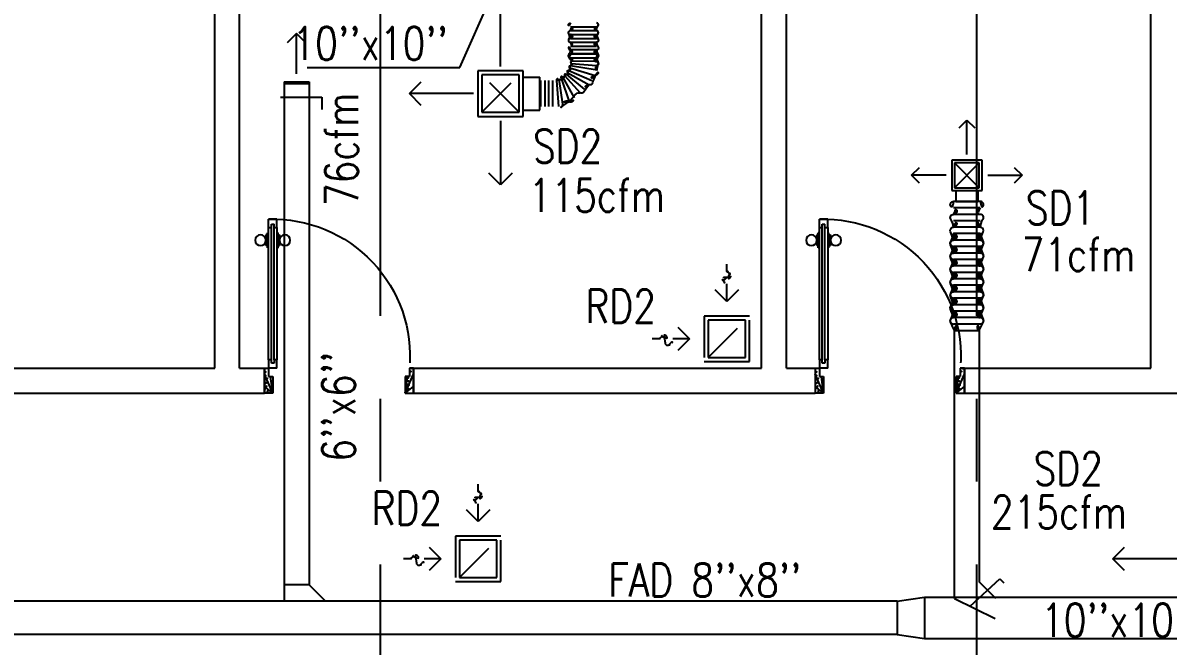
# Model space of a CAD drawing. Extents: x 417866029 to 417866302, y 43498040 to 43498122.
# Drawn here: x 417866052.58 to 417866059.49, y 43498085.83 to 43498089.59 of the extents above; entities that cross this region are included whole.
import ezdxf

# ---------------------------------------------------------------- set-up
doc = ezdxf.new("R2010")
doc.units = 0
doc.header["$MEASUREMENT"] = 0
doc.linetypes.add('CENTERX2', pattern=[4, 2.5, -0.5, 0.5, -0.5])
doc.linetypes.add('HIDDEN', pattern=[0.375, 0.25, -0.125])
for name, color, linetype in [('AXES', 11, 'CENTERX2'), ('DOOR', 9, 'CONTINUOUS'), ('DUCT', 6, 'CONTINUOUS'), ('M-AC-FLEX', 7, 'CONTINUOUS'), ('M-EGU.', 2, 'CONTINUOUS'), ('M-TEXT', 2, 'CONTINUOUS'), ('WALL', 9, 'CONTINUOUS')]:
    doc.layers.add(name, color=color, linetype=linetype)
doc.styles.add('ROMANS', font='ROMANS.shx', dxfattribs={"width": 0.6})

# ---------------------------------------------------------------- blocks, each defined once
blk = doc.blocks.new('DOOR90')
at = {"layer": 'DOOR', "color": 7, "linetype": 'ByBlock'}
for p, q in [((-150, 0), (0, 0)), ((-150, 0), (-150, -25)), ((0, -50), (-113.7, 0)), ((0, -50), (-40.1, 0)), ((0, -50), (0, 0)), ((-1000, -25), (-1050, -25)), ((-1050, -75), (-1050, -25)), ((-1050, -25), (-1050, -75)), ((-1000, -42), (-1020, -42)), ((-1020, -42), (-1020, -58)), ((-1000, -58), (-1020, -58)), ((-1000, -25), (-1000, -42)), ((-1000, -58), (-1000, -75)), ((-877.6, -17.8), (-967.6, -17.8)), ((-967.6, -25), (-967.6, -17.8)), ((-955, -8.8), (-890.2, -8.8)), ((-955, -17.8), (-955, -8.8)), ((-955, -17.8), (-890.2, -17.8)), ((-890.2, -17.8), (-890.2, -8.8)), ((-877.6, -25), (-877.6, -17.8)), ((-200, -25), (-150, -25)), ((-200, -42), (-200, -25)), ((-180, -42), (-200, -42)), ((-200, -58), (-180, -58)), ((-200, -75), (-200, -58)), ((-180, -58), (-180, -42)), ((-150, -25), (-100, -25)), ((-150, -75), (-150, -25)), ((-100, -25), (-100, -50)), ((0, -50), (-100, -36.6)), ((-100, -50), (0, -50)), ((-1000, -75), (-1050, -75)), ((-967.6, -75), (-967.6, -82.2)), ((-877.6, -82.2), (-967.6, -82.2)), ((-955, -82.2), (-890.2, -82.2)), ((-955, -82.2), (-955, -91.2)), ((-955, -91.2), (-890.2, -91.2)), ((-890.2, -82.2), (-890.2, -91.2)), ((-877.6, -75), (-877.6, -82.2)), ((-150, -75), (-200, -75)), ((-150, -875), (-100, -875)), ((-150, -900), (-150, -875)), ((0, -850), (-113.7, -900)), ((-100, -875), (-100, -850)), ((0, -850), (-100, -863.4)), ((-100, -850), (0, -850)), ((0, -850), (-40.1, -900)), ((0, -850), (0, -900)), ((-150, -900), (0, -900)), ((0, -900), (-150, -900))]:
    blk.add_line(p, q, dxfattribs=at)
at = {"layer": 'DOOR', "linetype": 'ByBlock'}
for p, q in [((-200, -25), (-1000, -25)), ((-200, -42), (-1000, -42)), ((-200, -58), (-1000, -58)), ((-1000, -75), (-200, -75))]:
    blk.add_line(p, q, dxfattribs=at)
at = {"layer": 'DOOR', "color": 7, "linetype": 'ByBlock'}
for centre in [(-922.6, 23.5), (-922.6, -123.5)]:
    blk.add_circle(centre, 32.4, dxfattribs=at)
for centre, radius, start, end in [((0, -50), 154.4, 161.10529, 166.28577), ((0, -50), 94.4, 148.01819, 180), ((0, -50), 134.4, 158.15985, 169.28002), ((0, -50), 114.4, 154.08384, 167.37743), ((0, -50), 74.4, 137.77643, 180), ((0, -50), 54.4, 113.20738, 180), ((0, -50), 34.4, 90, 180), ((0, -50), 14.4, 90, 180), ((0, -850), 154.4, 193.71423, 198.89471), ((0, -850), 134.4, 190.71998, 201.84015), ((0, -850), 94.4, 180, 211.98181), ((0, -850), 74.4, 180, 222.22357), ((0, -850), 54.4, 180, 246.79262), ((0, -850), 34.4, 180, 270), ((0, -850), 14.4, 180, 270)]:
    blk.add_arc(centre, radius, start, end, dxfattribs=at)
at = {"layer": 'DOOR', "linetype": 'HIDDEN', "ltscale": 0.5}
blk.add_arc((-222.2, -50), 828.2, 178.27012, 275.00304, dxfattribs=at)

msp = doc.modelspace()

# ---------------------------------------------------------------- linework, layer by layer
at = {"layer": 'AXES'}
for p, q in [((417866054.7337, 43498039.8221), (417866054.7337, 43498118.2996)), ((417866058.3337, 43498039.8221), (417866058.3337, 43498118.2996))]:
    msp.add_line(p, q, dxfattribs=at)
at = {"layer": 'DUCT', "color": 4, "linetype": 'ByBlock'}
for p, q in [((417866055.2135, 43498089.3226), (417866055.5328, 43498090.0427)), ((417866054.292, 43498089.3226), (417866055.2135, 43498089.3226))]:
    msp.add_line(p, q, dxfattribs=at)
at = {"layer": 'DUCT', "linetype": 'ByBlock'}
for p, q in [((417866054.1528, 43498089.2345), (417866054.1528, 43498086.0996)), ((417866054.1528, 43498089.2345), (417866054.3028, 43498089.2345)), ((417866054.3028, 43498089.2345), (417866054.3028, 43498086.1996)), ((417866054.1528, 43498089.2259), (417866054.3028, 43498089.2259)), ((417866054.1305, 43498089.1437), (417866054.3798, 43498089.1437)), ((417866054.3798, 43498089.1437), (417866054.3798, 43498089.0689)), ((417866054.3028, 43498086.1996), (417866054.1528, 43498086.1996)), ((417866054.3028, 43498086.1996), (417866054.4027, 43498086.0996)), ((417866057.8529, 43498086.0996), (417866058.0184, 43498086.1246)), ((417866058.0184, 43498086.1246), (417866060.5229, 43498086.1246)), ((417866058.0184, 43498086.1246), (417866058.0184, 43498085.8746)), ((417866057.8529, 43498086.0996), (417866052.0837, 43498086.0996)), ((417866057.8529, 43498086.0996), (417866057.8529, 43498085.8996)), ((417866057.8529, 43498085.8996), (417866052.0837, 43498085.8996)), ((417866057.8529, 43498085.8996), (417866058.0184, 43498085.8746)), ((417866058.0184, 43498085.8746), (417866060.5229, 43498085.8746))]:
    msp.add_line(p, q, dxfattribs=at)
at = {"layer": 'DUCT'}
for p, q in [((417866058.1982, 43498087.7352), (417866058.3482, 43498087.7352)), ((417866058.1982, 43498086.117), (417866058.1982, 43498087.7352)), ((417866058.3482, 43498087.7352), (417866058.3482, 43498086.217)), ((417866058.294, 43498086.0702), (417866058.4715, 43498086.2351)), ((417866058.4482, 43498086.117), (417866058.3482, 43498086.217)), ((417866058.4715, 43498086.2351), (417866058.4973, 43498086.2118)), ((417866058.4715, 43498086.2351), (417866058.4715, 43498086.2351)), ((417866058.1982, 43498086.117), (417866058.4444, 43498085.9966))]:
    msp.add_line(p, q, dxfattribs=at)
at = {"layer": 'M-AC-FLEX', "color": 11}
for p, q in [((417866055.8804, 43498089.5679), (417866056.0374, 43498089.5679)), ((417866055.8804, 43498089.5445), (417866056.0374, 43498089.5445)), ((417866055.8804, 43498089.521), (417866056.0374, 43498089.521)), ((417866055.8804, 43498089.521), (417866056.0374, 43498089.521)), ((417866055.8804, 43498089.521), (417866056.0374, 43498089.521)), ((417866055.8804, 43498089.521), (417866056.0374, 43498089.521)), ((417866055.8804, 43498089.4975), (417866056.0374, 43498089.4975)), ((417866055.8804, 43498089.4975), (417866056.0374, 43498089.4975)), ((417866055.8804, 43498089.4975), (417866056.0374, 43498089.4975)), ((417866055.8804, 43498089.4975), (417866056.0374, 43498089.4975)), ((417866055.8804, 43498089.4741), (417866056.0374, 43498089.4741)), ((417866055.8804, 43498089.4506), (417866056.0374, 43498089.4506)), ((417866056.0376, 43498089.4276), (417866055.8806, 43498089.4276)), ((417866055.8806, 43498089.4041), (417866056.0376, 43498089.4041)), ((417866056.0376, 43498089.4041), (417866055.8806, 43498089.4041)), ((417866055.8806, 43498089.3806), (417866056.0376, 43498089.3806)), ((417866055.8718, 43498089.3046), (417866056.0097, 43498089.2438)), ((417866055.8772, 43498089.3192), (417866056.0302, 43498089.2733)), ((417866055.8802, 43498089.3338), (417866056.0415, 43498089.3068)), ((417866055.8852, 43498089.3461), (417866056.0376, 43498089.3337)), ((417866056.0376, 43498089.3572), (417866055.8873, 43498089.3592)), ((417866055.7022, 43498089.0856), (417866055.7022, 43498089.2426)), ((417866055.7253, 43498089.2428), (417866055.7253, 43498089.0858)), ((417866055.7488, 43498089.2428), (417866055.7488, 43498089.0858)), ((417866055.7722, 43498089.2428), (417866055.7722, 43498089.0858)), ((417866055.7957, 43498089.2428), (417866055.8077, 43498089.0866)), ((417866055.8112, 43498089.2505), (417866055.8333, 43498089.1006)), ((417866055.8241, 43498089.2577), (417866055.8724, 43498089.1151)), ((417866055.8334, 43498089.2657), (417866055.9027, 43498089.1393)), ((417866055.8451, 43498089.2738), (417866055.9401, 43498089.168)), ((417866055.8563, 43498089.2796), (417866055.9643, 43498089.1915)), ((417866055.8647, 43498089.2894), (417866055.9943, 43498089.2173)), ((417866058.354, 43498088.5127), (417866058.193, 43498088.5127)), ((417866058.354, 43498088.4744), (417866058.193, 43498088.4744)), ((417866058.354, 43498088.4744), (417866058.193, 43498088.4744)), ((417866058.354, 43498088.4354), (417866058.193, 43498088.4354)), ((417866058.354, 43498088.4354), (417866058.193, 43498088.4354)), ((417866058.354, 43498088.397), (417866058.193, 43498088.397)), ((417866058.354, 43498088.358), (417866058.193, 43498088.358)), ((417866058.354, 43498088.319), (417866058.193, 43498088.319)), ((417866058.354, 43498088.28), (417866058.193, 43498088.28)), ((417866058.354, 43498088.241), (417866058.193, 43498088.241)), ((417866058.354, 43498088.202), (417866058.193, 43498088.202)), ((417866058.354, 43498088.163), (417866058.193, 43498088.163)), ((417866058.354, 43498088.124), (417866058.193, 43498088.124)), ((417866058.354, 43498088.085), (417866058.193, 43498088.085)), ((417866058.354, 43498088.046), (417866058.193, 43498088.046)), ((417866058.354, 43498088.046), (417866058.193, 43498088.046)), ((417866058.354, 43498088.007), (417866058.193, 43498088.007)), ((417866058.354, 43498088.007), (417866058.193, 43498088.007)), ((417866058.354, 43498087.968), (417866058.193, 43498087.968)), ((417866058.354, 43498087.929), (417866058.193, 43498087.929)), ((417866058.354, 43498087.89), (417866058.193, 43498087.89)), ((417866058.354, 43498087.851), (417866058.193, 43498087.851)), ((417866058.354, 43498087.812), (417866058.193, 43498087.812)), ((417866058.354, 43498087.773), (417866058.193, 43498087.773))]:
    msp.add_line(p, q, dxfattribs=at)
at = {"layer": 'M-AC-FLEX'}
for points in [[(417866055.8806, 43498089.591, 0.999838), (417866055.8802, 43498089.5679)], [(417866055.8802, 43498089.591, -0.004461), (417866055.8804, 43498089.591)], [(417866056.0374, 43498089.4975, -1), (417866056.0374, 43498089.521, 1), (417866056.0374, 43498089.5445, -1), (417866056.0374, 43498089.5679, 1.018005), (417866056.0374, 43498089.591)], [(417866055.8804, 43498089.4975, 1), (417866055.8804, 43498089.521, -1), (417866055.8804, 43498089.5445, 1), (417866055.8804, 43498089.5679, -0.008922), (417866055.88, 43498089.5679, -0.008922)], [(417866055.8804, 43498089.4975, 1), (417866055.8804, 43498089.521, -0.67797), (417866055.8723, 43498089.5413, -0.67797)], [(417866055.8804, 43498089.521, -1), (417866055.8804, 43498089.4975, 1), (417866055.8804, 43498089.4741, -1), (417866055.8804, 43498089.4506, 0.008922), (417866055.88, 43498089.4506, 0.008922)], [(417866055.8804, 43498089.521, -1), (417866055.8804, 43498089.4975, 0.67797), (417866055.8723, 43498089.4773, 0.67797)], [(417866055.8804, 43498089.4975, 1), (417866055.8804, 43498089.521, -0.204245), (417866055.872, 43498089.5246, -0.204245)], [(417866055.872, 43498089.5246, 0.204245), (417866055.8804, 43498089.521)], [(417866055.8804, 43498089.4975, 1), (417866055.8804, 43498089.521, -0.204245), (417866055.872, 43498089.5246, -0.204245)], [(417866055.872, 43498089.5246, 0.204245), (417866055.8804, 43498089.521)], [(417866055.8804, 43498089.521, -1), (417866055.8804, 43498089.4975, 0.204245), (417866055.872, 43498089.4939, 0.204245)], [(417866055.8804, 43498089.521, -1), (417866055.8804, 43498089.4975, 0.204245), (417866055.872, 43498089.4939, 0.204245)], [(417866056.0374, 43498089.4975, -1), (417866056.0374, 43498089.521, 0.67797), (417866056.0455, 43498089.5413, 0.67797)], [(417866056.0374, 43498089.4975, -1), (417866056.0374, 43498089.521, 0.204245), (417866056.0459, 43498089.5246, 0.204245)], [(417866056.0374, 43498089.4975, -1), (417866056.0374, 43498089.521, 0.204245), (417866056.0459, 43498089.5246, 0.204245)], [(417866056.0374, 43498089.521, 1), (417866056.0374, 43498089.4975, -1), (417866056.0374, 43498089.4741, 1), (417866056.0374, 43498089.4506, -1.018005), (417866056.0374, 43498089.4276)], [(417866056.0374, 43498089.521, 1), (417866056.0374, 43498089.4975, -0.204245), (417866056.0459, 43498089.4939, -0.204245)], [(417866056.0374, 43498089.521, 1), (417866056.0374, 43498089.4975, -0.204245), (417866056.0459, 43498089.4939, -0.204245)], [(417866056.0374, 43498089.521, 1), (417866056.0374, 43498089.4975, -0.67797), (417866056.0455, 43498089.4773, -0.67797)], [(417866056.0459, 43498089.5246, -0.204245), (417866056.0374, 43498089.521)], [(417866056.0459, 43498089.5246, -0.204245), (417866056.0374, 43498089.521)], [(417866055.8806, 43498089.4276, -0.999838), (417866055.8802, 43498089.4506)], [(417866055.872, 43498089.4939, -0.204245), (417866055.8804, 43498089.4975)], [(417866055.872, 43498089.4939, -0.204245), (417866055.8804, 43498089.4975)], [(417866056.0459, 43498089.4939, 0.204245), (417866056.0374, 43498089.4975)], [(417866056.0459, 43498089.4939, 0.204245), (417866056.0374, 43498089.4975)], [(417866055.8806, 43498089.4276, -1), (417866055.8806, 43498089.4041, 1), (417866055.8806, 43498089.3806)], [(417866055.8873, 43498089.3592, 0.736653), (417866055.8806, 43498089.3806, -1), (417866055.8806, 43498089.4041)], [(417866055.8806, 43498089.4041, 1), (417866055.8806, 43498089.3806)], [(417866055.8802, 43498089.4276, 0.004461), (417866055.8804, 43498089.4276)], [(417866055.8806, 43498089.3806, -0.606794), (417866055.8902, 43498089.3622, -0.606794)], [(417866056.0376, 43498089.4041, -1), (417866056.0376, 43498089.4276)], [(417866056.0376, 43498089.4276, 1), (417866056.0376, 43498089.4041, -1), (417866056.0376, 43498089.3806)], [(417866056.0376, 43498089.3572, -1), (417866056.0376, 43498089.3806, 1), (417866056.0376, 43498089.4041)], [(417866056.0376, 43498089.3806, 1), (417866056.0376, 43498089.3572, -1), (417866056.0376, 43498089.3337)], [(417866056.0376, 43498089.3806, 0.606794), (417866056.028, 43498089.3622, 0.606794)], [(417866056.0376, 43498089.4041, -1), (417866056.0376, 43498089.3806)], [(417866056.0376, 43498089.3806, 1), (417866056.0376, 43498089.4041)], [(417866055.8647, 43498089.2894, -0.850272), (417866055.8687, 43498089.3052, 1.072461), (417866055.8756, 43498089.3201)], [(417866055.8756, 43498089.3201, -0.78893), (417866055.881, 43498089.3338, 1.030272), (417866055.8852, 43498089.3461)], [(417866055.8852, 43498089.3461, -0.635837), (417866055.8873, 43498089.3592, -0.724161)], [(417866056.0302, 43498089.2733, 0.665042), (417866056.0415, 43498089.3068)], [(417866056.0412, 43498089.3068, -0.575939), (417866056.0376, 43498089.3337, 1), (417866056.0376, 43498089.3572)], [(417866055.6962, 43498089.2323, 0.272829), (417866055.7022, 43498089.2426, -1.018005), (417866055.7253, 43498089.2426)], [(417866055.7253, 43498089.2428, 1), (417866055.7488, 43498089.2428, -1), (417866055.7722, 43498089.2428)], [(417866055.7488, 43498089.2428, -1), (417866055.7253, 43498089.2428)], [(417866055.7722, 43498089.2428, 1), (417866055.7488, 43498089.2428)], [(417866055.7722, 43498089.2428, 0.987495), (417866055.7957, 43498089.2425, 0.606794)], [(417866055.7957, 43498089.2425, -0.879519), (417866055.8112, 43498089.2505, 1.034976), (417866055.8241, 43498089.2577)], [(417866055.8241, 43498089.2577, -1.125229), (417866055.8334, 43498089.2657, 1.12511), (417866055.8444, 43498089.2751, 0.893954)], [(417866055.8444, 43498089.2751, -0.698197), (417866055.8563, 43498089.2796, 1.180405), (417866055.8647, 43498089.2894)], [(417866056.0302, 43498089.2733, 0.652763), (417866056.0097, 43498089.2438, -0.764077), (417866055.9943, 43498089.2173, 0.428567), (417866055.9643, 43498089.1915, -0.696093), (417866055.9401, 43498089.168)], [(417866055.8724, 43498089.1151, 0.604437), (417866055.9027, 43498089.1393, -0.497993), (417866055.9401, 43498089.168)], [(417866055.6962, 43498089.0958, -0.272829), (417866055.7022, 43498089.0856, 0.008922), (417866055.7022, 43498089.0852)], [(417866055.7253, 43498089.0858, -1), (417866055.7488, 43498089.0858, 1), (417866055.7722, 43498089.0858)], [(417866055.8077, 43498089.0866, 0.661578), (417866055.7722, 43498089.0858, -1), (417866055.7488, 43498089.0858)], [(417866055.8725, 43498089.1147, 0.562442), (417866055.8333, 43498089.1006, -0.803591), (417866055.8077, 43498089.0866)], [(417866055.7253, 43498089.0858, -0.999838), (417866055.7022, 43498089.0854)], [(417866055.7253, 43498089.0854, 0.004461), (417866055.7253, 43498089.0856)], [(417866058.193, 43498088.5127, 1.018005), (417866058.193, 43498088.4744)], [(417866058.354, 43498088.5127, -1.018005), (417866058.354, 43498088.4744)], [(417866058.193, 43498088.28, 1), (417866058.193, 43498088.319, -1), (417866058.193, 43498088.358, 1), (417866058.193, 43498088.397, -1.018005), (417866058.193, 43498088.4354)], [(417866058.354, 43498088.28, -1), (417866058.354, 43498088.319, 1), (417866058.354, 43498088.358, -1), (417866058.354, 43498088.397, 1.018005), (417866058.354, 43498088.4354)], [(417866058.193, 43498088.319, -1), (417866058.193, 43498088.28, 1), (417866058.193, 43498088.241)], [(417866058.193, 43498088.202, 1), (417866058.193, 43498088.241, -1), (417866058.193, 43498088.28)], [(417866058.354, 43498088.319, 1), (417866058.354, 43498088.28, -1), (417866058.354, 43498088.241)], [(417866058.354, 43498088.202, -1), (417866058.354, 43498088.241, 1), (417866058.354, 43498088.28)], [(417866058.193, 43498088.241, -1), (417866058.193, 43498088.202, 1), (417866058.193, 43498088.163)], [(417866058.193, 43498088.124, 1), (417866058.193, 43498088.163, -1), (417866058.193, 43498088.202)], [(417866058.354, 43498088.241, 1), (417866058.354, 43498088.202, -1), (417866058.354, 43498088.163)], [(417866058.354, 43498088.124, -1), (417866058.354, 43498088.163, 1), (417866058.354, 43498088.202)], [(417866058.193, 43498088.163, -1), (417866058.193, 43498088.124, 1), (417866058.193, 43498088.085)], [(417866058.354, 43498088.163, 1), (417866058.354, 43498088.124, -1), (417866058.354, 43498088.085, 0.000618), (417866058.3539, 43498088.085, 0.000618)], [(417866058.193, 43498088.046, 1), (417866058.193, 43498088.085, -1), (417866058.193, 43498088.124)], [(417866058.193, 43498088.085, -1), (417866058.193, 43498088.046, 1), (417866058.193, 43498088.007)], [(417866058.193, 43498088.085, -1), (417866058.193, 43498088.046, 1), (417866058.193, 43498088.007)], [(417866058.354, 43498088.046, -1), (417866058.354, 43498088.085, 1), (417866058.354, 43498088.124, -0.000618), (417866058.3539, 43498088.124, -0.000618)], [(417866058.354, 43498088.085, 1), (417866058.354, 43498088.046, -1), (417866058.354, 43498088.007)], [(417866058.354, 43498088.085, 1), (417866058.354, 43498088.046, -1), (417866058.354, 43498088.007)], [(417866058.193, 43498087.968, 1), (417866058.193, 43498088.007, -1), (417866058.193, 43498088.046)], [(417866058.193, 43498087.968, 1), (417866058.193, 43498088.007, -1), (417866058.193, 43498088.046)], [(417866058.193, 43498088.007, -1), (417866058.193, 43498087.968, 1), (417866058.193, 43498087.929)], [(417866058.354, 43498087.968, -1), (417866058.354, 43498088.007, 1), (417866058.354, 43498088.046)], [(417866058.354, 43498087.968, -1), (417866058.354, 43498088.007, 1), (417866058.354, 43498088.046)], [(417866058.354, 43498088.007, 1), (417866058.354, 43498087.968, -1), (417866058.354, 43498087.929, 0.000618), (417866058.3539, 43498087.929, 0.000618)], [(417866058.193, 43498087.89, 1), (417866058.193, 43498087.929, -1), (417866058.193, 43498087.968)], [(417866058.193, 43498087.929, -1), (417866058.193, 43498087.89, 1), (417866058.193, 43498087.851)], [(417866058.354, 43498087.89, -1), (417866058.354, 43498087.929, 1), (417866058.354, 43498087.968, -0.000618), (417866058.3539, 43498087.968, -0.000618)], [(417866058.354, 43498087.929, 1), (417866058.354, 43498087.89, -1), (417866058.354, 43498087.851)], [(417866058.193, 43498087.812, 1), (417866058.193, 43498087.851, -1), (417866058.193, 43498087.89)], [(417866058.354, 43498087.812, -1), (417866058.354, 43498087.851, 1), (417866058.354, 43498087.89)], [(417866058.193, 43498087.851, -1), (417866058.193, 43498087.812, 1), (417866058.193, 43498087.773)], [(417866058.1982, 43498087.7348, 0.873016), (417866058.193, 43498087.773, -1), (417866058.193, 43498087.812)], [(417866058.354, 43498087.851, 1), (417866058.354, 43498087.812, -1), (417866058.354, 43498087.773)], [(417866058.3482, 43498087.7349, -0.85986), (417866058.354, 43498087.773, 1), (417866058.354, 43498087.812)]]:
    msp.add_lwpolyline(points, format="xyb", dxfattribs=at)
for centre, start, end in [((417866058.193, 43498088.4549), 298.43137, 90.01777), ((417866058.193, 43498088.4549), 298.43137, 90.01777), ((417866058.354, 43498088.4549), 90, 241.56864), ((417866058.193, 43498088.4549), 269.98223, 61.56863), ((417866058.193, 43498088.4549), 269.98223, 61.56863), ((417866058.354, 43498088.4549), 118.43136, 270)]:
    msp.add_arc(centre, 0.0195, start, end, dxfattribs=at)
at = {"layer": 'M-EGU.'}
for p, q in [((417866055.4587, 43498089.3279), (417866055.4587, 43498089.7141)), ((417866054.2275, 43498089.5276), (417866054.1709, 43498089.471)), ((417866054.2275, 43498089.2833), (417866054.2275, 43498089.5276)), ((417866054.284, 43498089.471), (417866054.2275, 43498089.5276)), ((417866054.9087, 43498089.1641), (417866054.9794, 43498089.2348)), ((417866055.5962, 43498089.3016), (417866055.3212, 43498089.3016)), ((417866055.3212, 43498089.3016), (417866055.3212, 43498089.0266)), ((417866055.5962, 43498089.0266), (417866055.5962, 43498089.3016)), ((417866055.5962, 43498089.2641), (417866055.6962, 43498089.2641)), ((417866055.6962, 43498089.0641), (417866055.6962, 43498089.2641)), ((417866055.2949, 43498089.1641), (417866054.9087, 43498089.1641)), ((417866054.9794, 43498089.0934), (417866054.9087, 43498089.1641)), ((417866055.3212, 43498089.0266), (417866055.5962, 43498089.0266)), ((417866055.5962, 43498089.0641), (417866055.6962, 43498089.0641)), ((417866055.4587, 43498089.0003), (417866055.4587, 43498088.6141)), ((417866058.2263, 43498088.9572), (417866058.2735, 43498089.0043)), ((417866058.2735, 43498089.0043), (417866058.3206, 43498088.9572)), ((417866058.2735, 43498088.7969), (417866058.2735, 43498089.0043)), ((417866058.1818, 43498088.7627), (417866058.1818, 43498088.5793)), ((417866058.3651, 43498088.7627), (417866058.1818, 43498088.7627)), ((417866058.3651, 43498088.5793), (417866058.3651, 43498088.7627)), ((417866055.4587, 43498088.6141), (417866055.388, 43498088.6848)), ((417866055.5294, 43498088.6848), (417866055.4587, 43498088.6141)), ((417866057.9401, 43498088.671), (417866057.9873, 43498088.7181)), ((417866058.5597, 43498088.7181), (417866058.6068, 43498088.671)), ((417866058.1476, 43498088.671), (417866057.9401, 43498088.671)), ((417866057.9873, 43498088.6239), (417866057.9401, 43498088.671)), ((417866058.3993, 43498088.671), (417866058.6068, 43498088.671)), ((417866058.6068, 43498088.671), (417866058.5597, 43498088.6239)), ((417866058.1818, 43498088.5793), (417866058.3651, 43498088.5793)), ((417866058.2068, 43498088.5793), (417866058.2068, 43498088.5127)), ((417866058.3401, 43498088.5793), (417866058.3401, 43498088.5127)), ((417866058.2068, 43498088.5127), (417866058.3401, 43498088.5127)), ((417866056.8245, 43498088.0913), (417866056.8245, 43498088.1343)), ((417866056.8245, 43498087.9093), (417866056.8245, 43498088.0162)), ((417866056.8245, 43498087.9093), (417866056.7538, 43498087.98)), ((417866056.8952, 43498087.98), (417866056.8245, 43498087.9093)), ((417866056.937, 43498087.7968), (417866056.712, 43498087.7968)), ((417866056.712, 43498087.7968), (417866056.712, 43498087.5718)), ((417866056.937, 43498087.5718), (417866056.937, 43498087.7968)), ((417866056.5288, 43498087.755), (417866056.5995, 43498087.6843)), ((417866056.4188, 43498087.6843), (417866056.3745, 43498087.6843)), ((417866056.5995, 43498087.6843), (417866056.4984, 43498087.6843)), ((417866056.5995, 43498087.6843), (417866056.5288, 43498087.6136)), ((417866056.712, 43498087.5718), (417866056.937, 43498087.5718)), ((417866055.3237, 43498086.7634), (417866055.3237, 43498086.8064)), ((417866055.3237, 43498086.5814), (417866055.3237, 43498086.6883)), ((417866055.3237, 43498086.5814), (417866055.253, 43498086.6521)), ((417866055.3944, 43498086.6521), (417866055.3237, 43498086.5814)), ((417866055.4362, 43498086.4689), (417866055.2112, 43498086.4689)), ((417866055.2112, 43498086.4689), (417866055.2112, 43498086.2439)), ((417866055.4362, 43498086.2439), (417866055.4362, 43498086.4689)), ((417866055.028, 43498086.4271), (417866055.0987, 43498086.3564)), ((417866059.1537, 43498086.3564), (417866059.2244, 43498086.4271)), ((417866054.918, 43498086.3564), (417866054.8737, 43498086.3564)), ((417866055.0987, 43498086.3564), (417866054.9976, 43498086.3564)), ((417866055.0987, 43498086.3564), (417866055.028, 43498086.2857)), ((417866059.5399, 43498086.3564), (417866059.1537, 43498086.3564)), ((417866059.2244, 43498086.2857), (417866059.1537, 43498086.3564)), ((417866055.2112, 43498086.2439), (417866055.4362, 43498086.2439))]:
    msp.add_line(p, q, dxfattribs=at)
at = {"layer": 'M-EGU.', "linetype": 'HIDDEN'}
for p, q in [((417866055.3462, 43498089.2766), (417866055.3462, 43498089.0516)), ((417866055.3462, 43498089.0516), (417866055.5712, 43498089.2766)), ((417866055.5712, 43498089.0516), (417866055.3462, 43498089.2766)), ((417866055.5712, 43498089.2766), (417866055.3462, 43498089.2766)), ((417866055.5712, 43498089.0516), (417866055.5712, 43498089.2766)), ((417866055.3462, 43498089.0516), (417866055.5712, 43498089.0516)), ((417866058.1985, 43498088.746), (417866058.1985, 43498088.596)), ((417866058.1985, 43498088.596), (417866058.3485, 43498088.746)), ((417866058.1985, 43498088.746), (417866058.3485, 43498088.596)), ((417866058.3485, 43498088.746), (417866058.1985, 43498088.746)), ((417866058.3485, 43498088.596), (417866058.3485, 43498088.746)), ((417866058.1985, 43498088.596), (417866058.3485, 43498088.596)), ((417866056.962, 43498087.8218), (417866056.687, 43498087.8218)), ((417866056.687, 43498087.8218), (417866056.687, 43498087.5468)), ((417866056.712, 43498087.5718), (417866056.937, 43498087.7968)), ((417866056.962, 43498087.5468), (417866056.962, 43498087.8218)), ((417866056.687, 43498087.5468), (417866056.962, 43498087.5468)), ((417866055.4612, 43498086.4939), (417866055.1862, 43498086.4939)), ((417866055.1862, 43498086.4939), (417866055.1862, 43498086.2189)), ((417866055.2112, 43498086.2439), (417866055.4362, 43498086.4689)), ((417866055.4612, 43498086.2189), (417866055.4612, 43498086.4939)), ((417866055.1862, 43498086.2189), (417866055.4612, 43498086.2189))]:
    msp.add_line(p, q, dxfattribs=at)
at = {"layer": 'M-EGU.'}
for points in [[(417866056.8245, 43498088.0913, -0.187862), (417866056.8429, 43498088.0799, -0.202645), (417866056.8479, 43498088.0604, -0.616915), (417866056.8228, 43498088.0523, 0.668708), (417866056.7992, 43498088.0427, 0.194285), (417866056.8063, 43498088.0247, 0.186051), (417866056.8245, 43498088.0162)], [(417866056.4188, 43498087.6843, -0.1324), (417866056.43, 43498087.7004, -0.15664), (417866056.4453, 43498087.7067, -0.736612), (417866056.458, 43498087.6753, 0.774232), (417866056.4719, 43498087.6449, 0.203349), (417866056.493, 43498087.6586, 0.193808), (417866056.4984, 43498087.6843)], [(417866055.3237, 43498086.7634, -0.187862), (417866055.3421, 43498086.7521, -0.202645), (417866055.3471, 43498086.7325, -0.616915), (417866055.322, 43498086.7244, 0.668708), (417866055.2984, 43498086.7148, 0.194285), (417866055.3055, 43498086.6969, 0.186051), (417866055.3237, 43498086.6883)], [(417866054.918, 43498086.3564, -0.1324), (417866054.9292, 43498086.3725, -0.15664), (417866054.9446, 43498086.3789, -0.736612), (417866054.9572, 43498086.3474, 0.774232), (417866054.9711, 43498086.317, 0.203349), (417866054.9922, 43498086.3307, 0.193808), (417866054.9976, 43498086.3564)]]:
    msp.add_lwpolyline(points, format="xyb", dxfattribs=at)
at = {"layer": 'WALL'}
for p, q in [((417866053.7337, 43498087.5064), (417866053.7337, 43498091.2064)), ((417866053.8837, 43498087.5064), (417866053.8837, 43498091.2064)), ((417866059.3837, 43498087.5064), (417866059.3837, 43498091.2064)), ((417866057.0337, 43498087.5064), (417866057.0337, 43498090.4314)), ((417866057.1837, 43498087.5064), (417866057.1837, 43498090.4314)), ((417866050.1337, 43498087.5064), (417866053.7337, 43498087.5064)), ((417866053.5837, 43498087.5064), (417866053.7337, 43498087.5064)), ((417866053.8837, 43498087.5064), (417866054.0337, 43498087.5064)), ((417866054.0337, 43498087.3564), (417866054.0337, 43498087.5064)), ((417866054.9337, 43498087.3564), (417866054.9337, 43498087.5064)), ((417866054.9337, 43498087.5064), (417866057.0337, 43498087.5064)), ((417866057.1837, 43498087.5064), (417866057.3587, 43498087.5064)), ((417866057.3587, 43498087.5064), (417866057.3587, 43498087.3564)), ((417866058.2587, 43498087.5064), (417866058.2587, 43498087.3564)), ((417866058.2587, 43498087.5064), (417866059.3837, 43498087.5064)), ((417866049.9837, 43498087.3564), (417866054.0337, 43498087.3564)), ((417866054.9337, 43498087.3564), (417866057.3587, 43498087.3564)), ((417866058.2587, 43498087.3564), (417866061.4587, 43498087.3564))]:
    msp.add_line(p, q, dxfattribs=at)

# ---------------------------------------------------------------- block references
at = {"layer": 'DOOR', "color": 0, "linetype": 'ByBlock', "xscale": -0.001000002026557922, "yscale": 0.001000002026557922, "zscale": 0.001, "rotation": 90}
for p in [(417866054.0337, 43498087.3564), (417866057.3587, 43498087.3564)]:
    msp.add_blockref('DOOR90', p, dxfattribs=at)

# ---------------------------------------------------------------- texts
at = {"layer": 'M-TEXT', "style": 'ROMANS', "width": 0.8}
for s, p in [("10''x10''", (417866054.2025, 43498089.3671)), ('SD2', (417866055.6543, 43498088.7467)), ('115cfm', (417866055.6286, 43498088.4497)), ('SD1', (417866058.6295, 43498088.3747)), ('71cfm', (417866058.6038, 43498088.0929)), ('RD2', (417866055.9714, 43498087.781)), ('SD2', (417866058.6763, 43498086.8009)), ('RD2', (417866054.6808, 43498086.562)), ('215cfm', (417866058.4183, 43498086.5383)), ("FAD 8''x8''", (417866056.1095, 43498086.1278)), ("10''x10''", (417866058.7212, 43498085.8859))]:
    msp.add_text(s, height=0.2, dxfattribs=at).set_placement(p)
for s, p in [('76cfm', (417866054.5991, 43498088.4848)), ("6''x6''", (417866054.5819, 43498086.942))]:
    msp.add_text(s, height=0.2, rotation=90, dxfattribs=at).set_placement(p)

doc.saveas('drawing.dxf')
